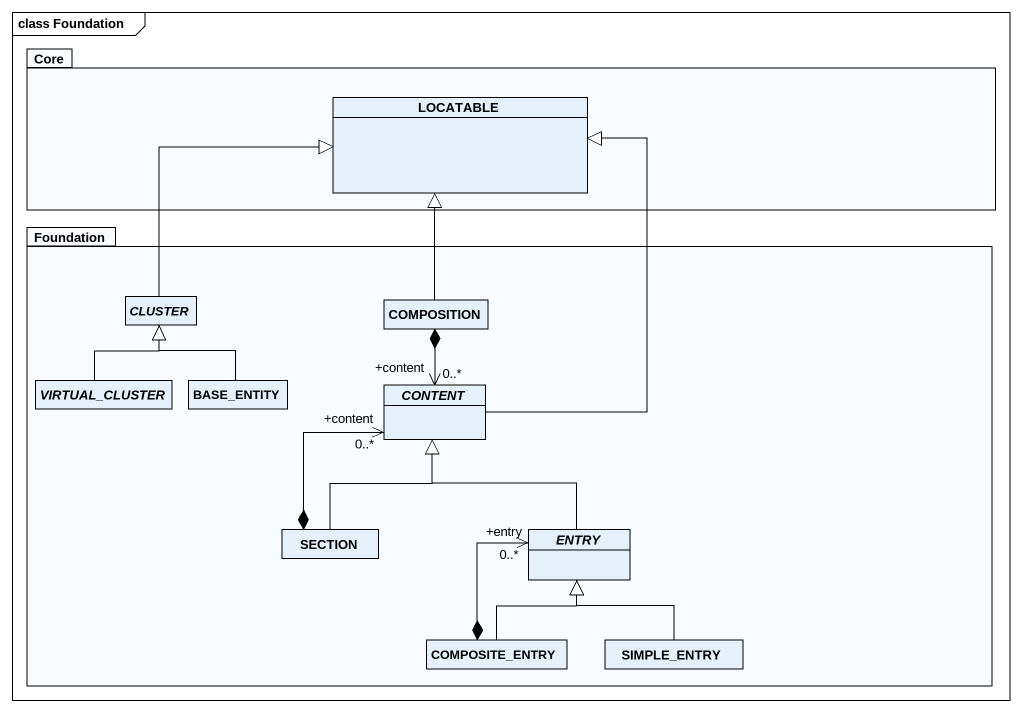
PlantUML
@startuml
mainframe class Foundation
hide circle
hide empty members
package Core {
  class LOCATABLE
}
package Foundation {
  abstract class CLUSTER
  class COMPOSITION
  abstract class VIRTUAL_CLUSTER
  class BASE_ENTITY
  abstract class CONTENT
  class SECTION
  abstract class ENTRY
  class COMPOSITE_ENTRY
  class SIMPLE_ENTRY
}
CLUSTER -right-|> LOCATABLE
COMPOSITION -up-|> LOCATABLE
COMPOSITION *--> "+content\n0..*" CONTENT
VIRTUAL_CLUSTER -up-|> CLUSTER
BASE_ENTITY -up-|> CLUSTER
CONTENT -up-|> LOCATABLE
SECTION -up-|> CONTENT
SECTION *-up-> "+content\n0..*" CONTENT
ENTRY -up-|> CONTENT
COMPOSITE_ENTRY -up-|> ENTRY
COMPOSITE_ENTRY *-up-> "+entry\n0..*" ENTRY
SIMPLE_ENTRY -up-|> ENTRY
@enduml
